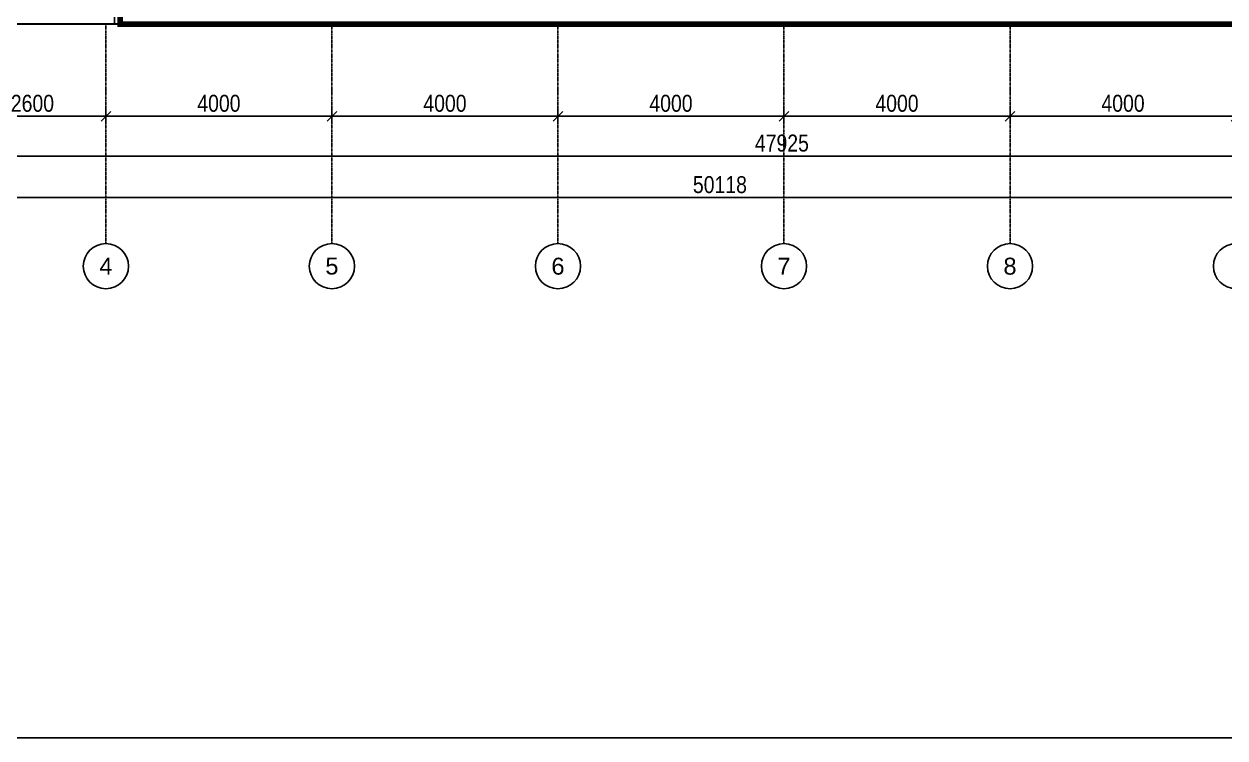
# Model space of a CAD drawing. Header units: inches. Extents: x 1217570 to 1674444, y 326920 to 480291.
# Drawn here: x 1527000 to 1548253, y 326920 to 339559 of the extents above; entities that cross this region are included whole.
import ezdxf
from ezdxf.enums import TextEntityAlignment as Align

# ---------------------------------------------------------------- set-up
doc = ezdxf.new("R2010")
doc.units = ezdxf.units.IN
doc.header["$MEASUREMENT"] = 0
for name, pattern in [('CENTER', [50.8, 31.75, -6.35, 6.35, -6.35]), ('DASHED2', [9.525, 6.35, -3.175]), ('DOT2', [3.175, 0, -3.175])]:
    doc.linetypes.add(name, pattern=pattern)
doc.layers.add('A-LEASING LINE', color=7, linetype='DASHED2', lineweight=9)
for name, color, linetype in [('Axis', 9, 'CENTER'), ('dim-axis', 254, 'Continuous'), ('FFNEW', 252, 'Continuous'), ('S-WALL', 1, 'Continuous'), ('wall pod', 7, 'Continuous')]:
    doc.layers.add(name, color=color, linetype=linetype)
doc.styles.add('ARIAL', font='ARIALN.TTF')
doc.styles.add('style1', font='arial.ttf')
doc.dimstyles.new('DIM-100', dxfattribs={"dimscale": 150, "dimtxt": 2, "dimasz": 1, "dimexe": 0.75, "dimexo": 1, "dimgap": 0.5, "dimtad": 1, "dimdec": 0, "dimzin": 11, "dimdsep": 46, "dimtxsty": 'ARIAL', "dimblk": 'R', "dimcen": 2.5, "dimdle": 1, "dimclrd": 256, "dimclre": 256, "dimclrt": 256, "dimazin": 0, "dimtfac": 1, "dimtdec": 0, "dimtix": 1, "dimtmove": 2, "dimatfit": 3, "dimldrblk": 'R', "dimtolj": 1, "dimtzin": 3, "dimlwd": -1, "dimlwe": 13, "dimarcsym": 0})

# ---------------------------------------------------------------- blocks, each defined once
blk = doc.blocks.new('R')
for p, q in [((-1.05, 0), (1.05, 0)), ((0, -1.05), (0, 1.05))]:
    blk.add_line(p, q)
at = {"color": 4, "lineweight": 13}
blk.add_line((-0.71, -0.71), (0.71, 0.71), dxfattribs=at)
blk = doc.blocks.new('*D164')
at = {"layer": 'Defpoints', "color": 0, "transparency": 16777216}
for p in [(1420094, 560045), (1468019, 560121), (1468019, 560045)]:
    blk.add_point(p, dxfattribs=at)
at = {"layer": 'dim-axis', "color": 251, "linetype": 'DOT2', "lineweight": 13, "transparency": 16777216}
for p, q in [((1420094, 560195), (1420094, 560233)), ((1468019, 560195), (1468019, 560233))]:
    blk.add_line(p, q, dxfattribs=at)
at = {"layer": 'dim-axis', "color": 251, "transparency": 16777216}
blk.add_line((1420214, 560121), (1467899, 560121), dxfattribs=at)
at = {"layer": 'dim-axis', "color": 251, "transparency": 16777216, "xscale": 120, "yscale": 120, "zscale": 120, "rotation": 180}
blk.add_blockref('R', (1420094, 560121), dxfattribs=at)
at = {"layer": 'dim-axis', "color": 251, "transparency": 16777216, "xscale": 120, "yscale": 120, "zscale": 120}
blk.add_blockref('R', (1468019, 560121), dxfattribs=at)
at = {"layer": 'dim-axis', "color": 251, "transparency": 16777216, "insert": (1444057, 560349), "char_height": 300, "attachment_point": 5, "style": 'ARIAL'}
blk.add_mtext('\\A1;47925', dxfattribs=at)
blk = doc.blocks.new('*D165')
at = {"layer": 'Defpoints', "color": 0, "transparency": 16777216}
for p in [(1417901, 559309), (1468019, 559385), (1468019, 559309)]:
    blk.add_point(p, dxfattribs=at)
at = {"layer": 'dim-axis', "color": 251, "linetype": 'DOT2', "lineweight": 13, "transparency": 16777216}
for p, q in [((1417901, 559459), (1417901, 559497)), ((1468019, 559459), (1468019, 559497))]:
    blk.add_line(p, q, dxfattribs=at)
at = {"layer": 'dim-axis', "color": 251, "transparency": 16777216}
blk.add_line((1418021, 559385), (1467899, 559385), dxfattribs=at)
at = {"layer": 'dim-axis', "color": 251, "transparency": 16777216, "xscale": 120, "yscale": 120, "zscale": 120, "rotation": 180}
blk.add_blockref('R', (1417901, 559385), dxfattribs=at)
at = {"layer": 'dim-axis', "color": 251, "transparency": 16777216, "xscale": 120, "yscale": 120, "zscale": 120}
blk.add_blockref('R', (1468019, 559385), dxfattribs=at)
at = {"layer": 'dim-axis', "color": 251, "transparency": 16777216, "insert": (1442960, 559613), "char_height": 300, "attachment_point": 5, "style": 'ARIAL'}
blk.add_mtext('\\A1;50118', dxfattribs=at)
blk = doc.blocks.new('*D166')
at = {"layer": 'Defpoints', "color": 0, "transparency": 16777216}
for p in [(1448094, 561773), (1452094, 561773), (1448094, 560825)]:
    blk.add_point(p, dxfattribs=at)
at = {"layer": 'dim-axis', "color": 251, "linetype": 'DOT2', "lineweight": 13, "transparency": 16777216}
for p, q in [((1448094, 561623), (1448094, 560712)), ((1452094, 561623), (1452094, 560712))]:
    blk.add_line(p, q, dxfattribs=at)
at = {"layer": 'dim-axis', "color": 251, "transparency": 16777216}
blk.add_line((1451974, 560825), (1448214, 560825), dxfattribs=at)
at = {"layer": 'dim-axis', "color": 251, "transparency": 16777216, "xscale": 120, "yscale": 120, "zscale": 120, "rotation": 180}
blk.add_blockref('R', (1448094, 560825), dxfattribs=at)
at = {"layer": 'dim-axis', "color": 251, "transparency": 16777216, "xscale": 120, "yscale": 120, "zscale": 120}
blk.add_blockref('R', (1452094, 560825), dxfattribs=at)
at = {"layer": 'dim-axis', "color": 251, "transparency": 16777216, "insert": (1450094, 561053), "char_height": 300, "attachment_point": 5, "style": 'ARIAL'}
blk.add_mtext('\\A1;4000', dxfattribs=at)
blk = doc.blocks.new('*D167')
at = {"layer": 'Defpoints', "color": 0, "transparency": 16777216}
for p in [(1444094, 561773), (1448094, 561773), (1444094, 560825)]:
    blk.add_point(p, dxfattribs=at)
at = {"layer": 'dim-axis', "color": 251, "linetype": 'DOT2', "lineweight": 13, "transparency": 16777216}
for p, q in [((1444094, 561623), (1444094, 560712)), ((1448094, 561623), (1448094, 560712))]:
    blk.add_line(p, q, dxfattribs=at)
at = {"layer": 'dim-axis', "color": 251, "transparency": 16777216}
blk.add_line((1447974, 560825), (1444214, 560825), dxfattribs=at)
at = {"layer": 'dim-axis', "color": 251, "transparency": 16777216, "xscale": 120, "yscale": 120, "zscale": 120, "rotation": 180}
blk.add_blockref('R', (1444094, 560825), dxfattribs=at)
at = {"layer": 'dim-axis', "color": 251, "transparency": 16777216, "xscale": 120, "yscale": 120, "zscale": 120}
blk.add_blockref('R', (1448094, 560825), dxfattribs=at)
at = {"layer": 'dim-axis', "color": 251, "transparency": 16777216, "insert": (1446094, 561053), "char_height": 300, "attachment_point": 5, "style": 'ARIAL'}
blk.add_mtext('\\A1;4000', dxfattribs=at)
blk = doc.blocks.new('*D168')
at = {"layer": 'Defpoints', "color": 0, "transparency": 16777216}
for p in [(1440094, 561773), (1444094, 561773), (1440094, 560825)]:
    blk.add_point(p, dxfattribs=at)
at = {"layer": 'dim-axis', "color": 251, "linetype": 'DOT2', "lineweight": 13, "transparency": 16777216}
for p, q in [((1440094, 561623), (1440094, 560712)), ((1444094, 561623), (1444094, 560712))]:
    blk.add_line(p, q, dxfattribs=at)
at = {"layer": 'dim-axis', "color": 251, "transparency": 16777216}
blk.add_line((1443974, 560825), (1440214, 560825), dxfattribs=at)
at = {"layer": 'dim-axis', "color": 251, "transparency": 16777216, "xscale": 120, "yscale": 120, "zscale": 120, "rotation": 180}
blk.add_blockref('R', (1440094, 560825), dxfattribs=at)
at = {"layer": 'dim-axis', "color": 251, "transparency": 16777216, "xscale": 120, "yscale": 120, "zscale": 120}
blk.add_blockref('R', (1444094, 560825), dxfattribs=at)
at = {"layer": 'dim-axis', "color": 251, "transparency": 16777216, "insert": (1442094, 561053), "char_height": 300, "attachment_point": 5, "style": 'ARIAL'}
blk.add_mtext('\\A1;4000', dxfattribs=at)
blk = doc.blocks.new('*D169')
at = {"layer": 'Defpoints', "color": 0, "transparency": 16777216}
for p in [(1436094, 561773), (1440094, 561773), (1436094, 560825)]:
    blk.add_point(p, dxfattribs=at)
at = {"layer": 'dim-axis', "color": 251, "linetype": 'DOT2', "lineweight": 13, "transparency": 16777216}
for p, q in [((1436094, 561623), (1436094, 560712)), ((1440094, 561623), (1440094, 560712))]:
    blk.add_line(p, q, dxfattribs=at)
at = {"layer": 'dim-axis', "color": 251, "transparency": 16777216}
blk.add_line((1439974, 560825), (1436214, 560825), dxfattribs=at)
at = {"layer": 'dim-axis', "color": 251, "transparency": 16777216, "xscale": 120, "yscale": 120, "zscale": 120, "rotation": 180}
blk.add_blockref('R', (1436094, 560825), dxfattribs=at)
at = {"layer": 'dim-axis', "color": 251, "transparency": 16777216, "xscale": 120, "yscale": 120, "zscale": 120}
blk.add_blockref('R', (1440094, 560825), dxfattribs=at)
at = {"layer": 'dim-axis', "color": 251, "transparency": 16777216, "insert": (1438094, 561053), "char_height": 300, "attachment_point": 5, "style": 'ARIAL'}
blk.add_mtext('\\A1;4000', dxfattribs=at)
blk = doc.blocks.new('*D170')
at = {"layer": 'Defpoints', "color": 0, "transparency": 16777216}
for p in [(1432094, 561773), (1436094, 561773), (1432094, 560825)]:
    blk.add_point(p, dxfattribs=at)
at = {"layer": 'dim-axis', "color": 251, "linetype": 'DOT2', "lineweight": 13, "transparency": 16777216}
for p, q in [((1432094, 561623), (1432094, 560712)), ((1436094, 561623), (1436094, 560712))]:
    blk.add_line(p, q, dxfattribs=at)
at = {"layer": 'dim-axis', "color": 251, "transparency": 16777216}
blk.add_line((1435974, 560825), (1432214, 560825), dxfattribs=at)
at = {"layer": 'dim-axis', "color": 251, "transparency": 16777216, "xscale": 120, "yscale": 120, "zscale": 120, "rotation": 180}
blk.add_blockref('R', (1432094, 560825), dxfattribs=at)
at = {"layer": 'dim-axis', "color": 251, "transparency": 16777216, "xscale": 120, "yscale": 120, "zscale": 120}
blk.add_blockref('R', (1436094, 560825), dxfattribs=at)
at = {"layer": 'dim-axis', "color": 251, "transparency": 16777216, "insert": (1434094, 561053), "char_height": 300, "attachment_point": 5, "style": 'ARIAL'}
blk.add_mtext('\\A1;4000', dxfattribs=at)
blk = doc.blocks.new('*D171')
at = {"layer": 'Defpoints', "color": 0, "transparency": 16777216}
for p in [(1429494, 561773), (1432094, 561773), (1429494, 560825)]:
    blk.add_point(p, dxfattribs=at)
at = {"layer": 'dim-axis', "color": 251, "linetype": 'DOT2', "lineweight": 13, "transparency": 16777216}
for p, q in [((1429494, 561623), (1429494, 560712)), ((1432094, 561623), (1432094, 560712))]:
    blk.add_line(p, q, dxfattribs=at)
at = {"layer": 'dim-axis', "color": 251, "transparency": 16777216}
blk.add_line((1431974, 560825), (1429614, 560825), dxfattribs=at)
at = {"layer": 'dim-axis', "color": 251, "transparency": 16777216, "xscale": 120, "yscale": 120, "zscale": 120, "rotation": 180}
blk.add_blockref('R', (1429494, 560825), dxfattribs=at)
at = {"layer": 'dim-axis', "color": 251, "transparency": 16777216, "xscale": 120, "yscale": 120, "zscale": 120}
blk.add_blockref('R', (1432094, 560825), dxfattribs=at)
at = {"layer": 'dim-axis', "color": 251, "transparency": 16777216, "insert": (1430794, 561053), "char_height": 300, "attachment_point": 5, "style": 'ARIAL'}
blk.add_mtext('\\A1;2600', dxfattribs=at)
blk = doc.blocks.new('SDGTFHHD')
at = {"color": 254, "linetype": 'Continuous', "ltscale": 100}
blk.add_lwpolyline([(1385707, 721237), (1385707, 726940), (1385507, 726937), (1383958, 726937), (1383958, 732937), (1380097, 732937), (1380097, 739738), (1381100, 739591), (1381134, 739788), (1381678, 743600), (1382721, 750905), (1382763, 751202), (1347098, 756262), (1346331, 744553), (1368108, 741445), (1368106, 734887), (1367208, 734887), (1367208, 734687), (1367208, 731437), (1359158, 731437), (1359158, 731237), (1359158, 721237), (1385707, 721237)], dxfattribs=at)
at = {"layer": 'S-WALL', "color": 254}
blk.add_lwpolyline([(1347098, 756262), (1347098, 756262), (1344803, 721237), (1394933, 721237), (1396724, 749180), (1382759, 751173)], dxfattribs=at)
blk = doc.blocks.new('SGSR')
at = {"layer": 'Axis', "color": 254, "ltscale": 0.5}
for p, q in [((1432093.8, 562458.6), (1432093.8, 558571.5)), ((1436093.8, 562458.6), (1436093.8, 558571.5)), ((1440093.8, 562458.6), (1440093.8, 558571.5)), ((1444093.8, 562458.6), (1444093.8, 558571.5)), ((1448093.8, 562458.6), (1448093.8, 558571.5))]:
    blk.add_line(p, q, dxfattribs=at)
at = {"layer": 'Axis', "color": 254, "linetype": 'Continuous'}
for centre in [(1432093.8, 558171.5), (1436093.8, 558171.5), (1440093.8, 558171.5), (1444093.8, 558171.5), (1448093.8, 558171.5), (1452093.8, 558171.5)]:
    blk.add_circle(centre, 400, dxfattribs=at)
at = {"layer": 'S-WALL', "color": 254}
blk.add_lwpolyline([(1417889.2, 562458.6), (1468019.2, 562458.6), (1469810.8, 590401.2), (1420184.3, 597484.1)], close=True, dxfattribs=at)
at = {"layer": 'Axis', "color": 254, "linetype": 'Continuous', "style": 'style1'}
for s, p in [('6', (1440093.8, 558171.5)), ('8', (1448093.8, 558171.5)), ('4', (1432093.8, 558171.5)), ('5', (1436093.8, 558171.5)), ('7', (1444093.8, 558171.5))]:
    blk.add_text(s, height=300, dxfattribs=at).set_placement(p, align=Align.MIDDLE)
at = {"layer": 'dim-axis', "color": 254}
for base, p1, p2, picture, middle in [((1429493.8, 560824.5), (1432093.8, 561772.7), (1429493.8, 561772.7), '*D171', (1430793.8, 561052.7)), ((1432093.8, 560824.5), (1436093.8, 561772.7), (1432093.8, 561772.7), '*D170', (1434093.8, 561052.7)), ((1436093.8, 560824.5), (1440093.8, 561772.7), (1436093.8, 561772.7), '*D169', (1438093.8, 561052.7)), ((1440093.8, 560824.5), (1444093.8, 561772.7), (1440093.8, 561772.7), '*D168', (1442093.8, 561052.7)), ((1444093.8, 560824.5), (1448093.8, 561772.7), (1444093.8, 561772.7), '*D167', (1446093.8, 561052.7)), ((1448093.8, 560824.5), (1452093.8, 561772.7), (1448093.8, 561772.7), '*D166', (1450093.8, 561052.7))]:
    dim = blk.add_linear_dim(base=base, p1=p1, p2=p2, dimstyle='DIM-100', override={"dimasz": 0.8, "dimclrd": 251, "dimclre": 251, "dimclrt": 251}, dxfattribs=at)
    dim.commit()
    dim.dimension.update_dxf_attribs({"geometry": picture, "text_midpoint": middle})
for p1, p2, picture, middle in [((1420093.8, 560045.2), (1468019.2, 560045.2), '*D164', (1444056.5, 560349.2)), ((1417901.1, 559308.9), (1468019.2, 559308.9), '*D165', (1442960.1, 559612.8))]:
    dim = blk.add_aligned_dim(p1=p1, p2=p2, distance=75.8, dimstyle='DIM-100', override={"dimasz": 0.8, "dimclrd": 251, "dimclre": 251, "dimclrt": 251}, dxfattribs=at)
    dim.commit()
    dim.dimension.update_dxf_attribs({"geometry": picture, "text_midpoint": middle})

msp = doc.modelspace()

# ---------------------------------------------------------------- linework, layer by layer
at = {"layer": 'A-LEASING LINE', "color": 6, "const_width": 100}
msp.add_lwpolyline([(1516540, 374585), (1515773, 362876), (1537649, 359754), (1537649, 353209), (1536749, 353210), (1536749, 349659), (1528699, 349659), (1528699, 339559), (1555049, 339559), (1555049, 345159), (1553299, 345159), (1553299, 351184), (1549438, 351184), (1549438, 358173), (1550462, 358026), (1551613, 366167), (1551620, 366166), (1552108, 369531), (1516540, 374585)], dxfattribs=at)
at = {"layer": 'wall pod', "ltscale": 100}
msp.add_lwpolyline([(1217570, 480291), (1674444, 480291), (1674444, 326920), (1217570, 326920)], close=True, dxfattribs=at)

# ---------------------------------------------------------------- block references
at = {"layer": 'FFNEW', "color": 6, "linetype": 'Continuous'}
for name, p in [('SGSR', (96355, -222899)), ('SDGTFHHD', (169442, -381677))]:
    msp.add_blockref(name, p, dxfattribs=at)

doc.saveas('drawing.dxf')
